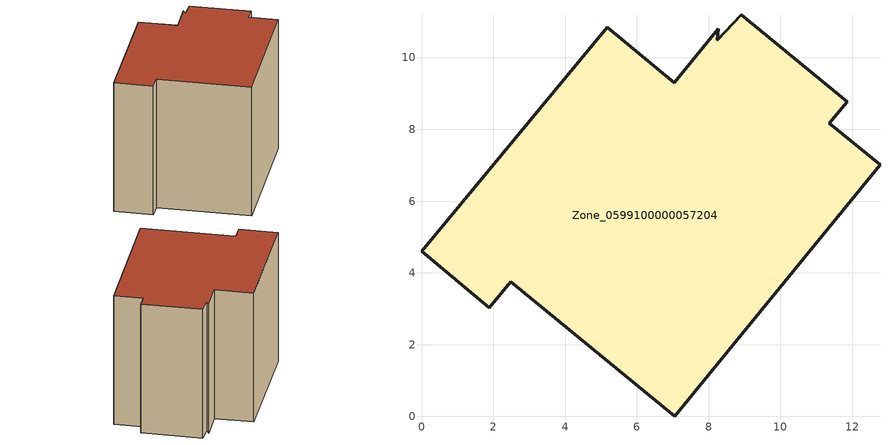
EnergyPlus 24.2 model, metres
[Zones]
Zone_0599100000057204
 floor ground (C_G): 8.23,10.49 8.9,11.2 11.86,8.77 11.36,8.17 12.77,7.01 7.05,0 2.48,3.75 1.89,3.03 0,4.6 5.17,10.84 7.04,9.3 8.27,10.8 z0
 wall outside (C_F): 5.17,10.84 0,4.6 1.89,3.03 2.48,3.75 7.05,0 12.77,7.01 11.36,8.17 11.86,8.77 8.9,11.2 8.23,10.49 8.27,10.8 7.04,9.3 5.17,10.84 z0:8.83
 roof outside (C_R): 8.23,10.49 8.27,10.8 7.04,9.3 5.17,10.84 0,4.6 1.89,3.03 2.48,3.75 7.05,0 12.77,7.01 11.36,8.17 11.86,8.77 8.9,11.2 z8.83
[BUILDING]
Pand.0599100000057204: North Axis=0; Terrain=City; Loads Convergence Tolerance Value=0.04; Temperature Convergence Tolerance Value=0.4; Solar Distribution=FullExterior; Maximum Number of Warmup Days=25; Minimum Number of Warmup Days=1
[Site:Location]
Rotterdam.The.Hague.AP_ZH_NLD Design_Conditions: Latitude=51.96; Longitude=4.45; Time Zone=1; Elevation=-4.5
[SITE:GROUNDTEMPERATURE:BUILDINGSURFACE]
18, 18, 18, 18, 18, 18, 18, 18, 18, 18, 18, 18
[MATERIAL] Thermal Absorptance=0.9; Solar Absorptance=0.7; Visible Absorptance=0.7
Name | Roughness | Thickness | Conductivity | Density | Specific Heat
G.TC.1946 | MediumSmooth | 0.15 | 1 | 540 | 1210
F.TC.1946 | Rough | 0.3 | 0.857143 | 1920 | 840
R.TC.1946 | MediumRough | 0.2 | 0.909091 | 1500 | 1000
[CONSTRUCTION]
C_G: G.TC.1946
C_F: F.TC.1946
C_R: R.TC.1946
[ZONE]
Zone_0599100000057204: Type=1; Multiplier=1; Ceiling Height=Autocalculate; Volume=Autocalculate; Floor Area=autocalculate; Part of Total Floor Area=Yes
[ZONEINFILTRATION:DESIGNFLOWRATE]
Infil_Zone_0599100000057204: Zone or ZoneList or Space or SpaceList=Zone_0599100000057204; Schedule=AlwaysOn; Design Flow Rate Calculation Method=Flow/Area; Flow Rate per Floor Area=0.003; Constant Term Coefficient=1; Temperature Term Coefficient=0; Velocity Term Coefficient=0; Velocity Squared Term Coefficient=0
[HVACTEMPLATE:ZONE:IDEALLOADSAIRSYSTEM]
Zone_0599100000057204: Maximum Heating Supply Air Temperature=50; Minimum Cooling Supply Air Temperature=13; Maximum Heating Supply Air Humidity Ratio=0.0156; Minimum Cooling Supply Air Humidity Ratio=0.0077; Heating Limit=NoLimit; Cooling Limit=NoLimit; Dehumidification Control Type=ConstantSensibleHeatRatio; Cooling Sensible Heat Ratio=0.7; Dehumidification Setpoint=60; Humidification Control Type=None; Humidification Setpoint=30; Outdoor Air Method=None; Outdoor Air Flow Rate per Person=0.00944; Outdoor Air Flow Rate per Zone Floor Area=0; Outdoor Air Flow Rate per Zone=0; Demand Controlled Ventilation Type=None; Outdoor Air Economizer Type=NoEconomizer; Heat Recovery Type=None; Sensible Heat Recovery Effectiveness=0.7; Latent Heat Recovery Effectiveness=0.65
[ZONECONTROL:THERMOSTAT]
ThermostatControl_Zone_0599100000057204: Zone or ZoneList=Zone_0599100000057204; Control Type Schedule=DualSetpointControlType; Control 1=Thermostat_Zone_0599100000057204; Temperature Difference Between Cutout And Setpoint=0
[THERMOSTATSETPOINT:DUALSETPOINT]
Thermostat_Zone_0599100000057204: Heating Setpoint Temperature Schedule=HeatingSetpoint_Zone_0599100000057204; Cooling Setpoint Temperature Schedule=CoolingSetpoint_Zone_0599100000057204
[SCHEDULE:COMPACT]
HeatingSetpoint_Zone_0599100000057204: Through: 12/31, For: AllDays, Until: 24:00, 21
CoolingSetpoint_Zone_0599100000057204: Through: 12/31, For: AllDays, Until: 24:00, 24
DualSetpointControlType: Through: 12/31, For: AllDays, Until: 24:00, 4
AlwaysOn: Through: 12/31, For: AllDays, Until: 24:00, 1
